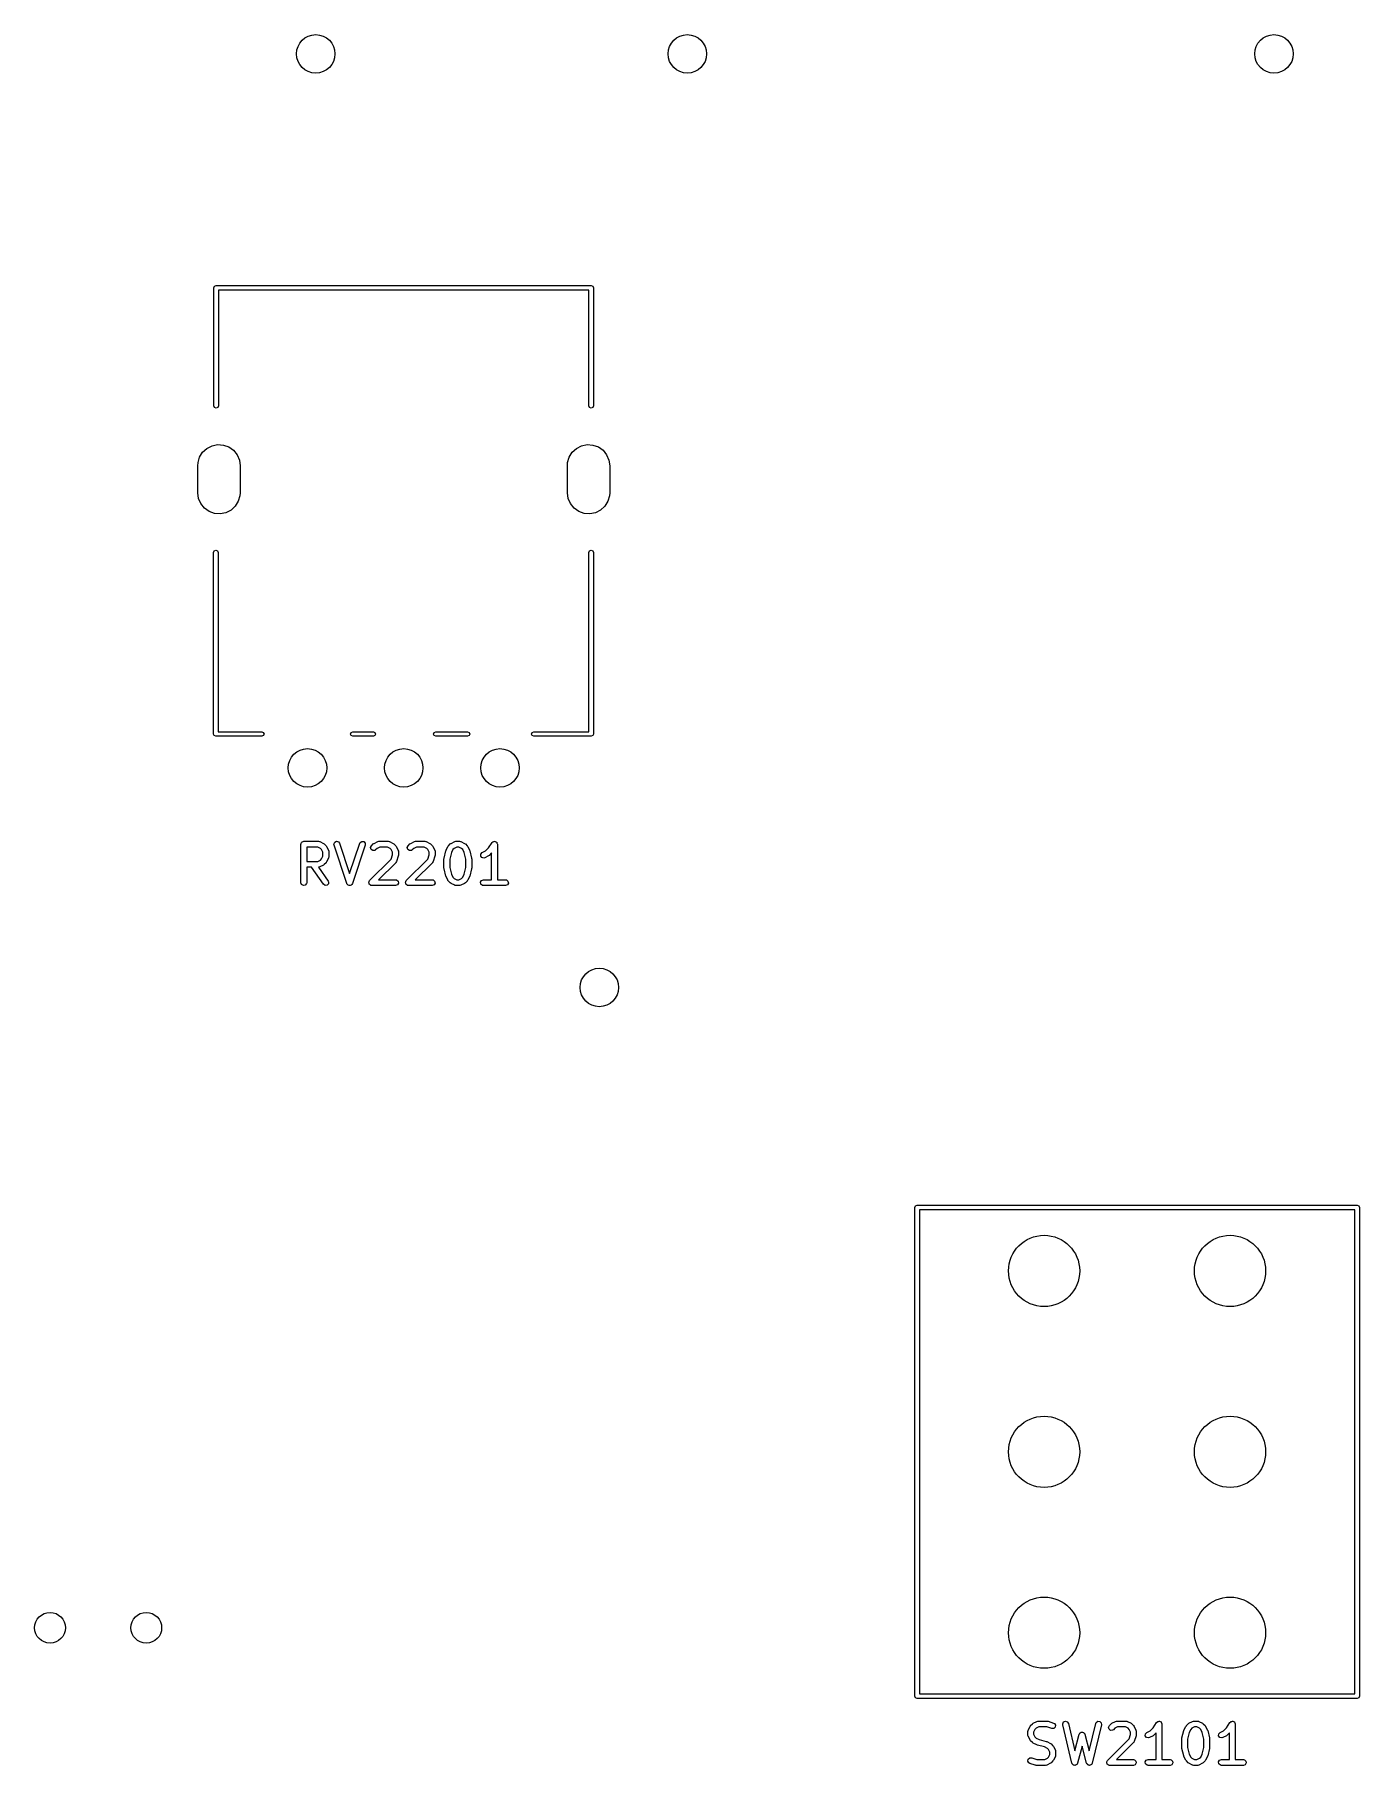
# Model space of a CAD drawing. Extents: x 126 to 289, y -245 to -37.
# Drawn here: x 223.33 to 257.74, y -82.06 to -37.09 of the extents above; entities that cross this region are included whole.
import ezdxf

# ---------------------------------------------------------------- set-up
doc = ezdxf.new("R2010")
doc.units = 0
doc.layers.add('BLACK', color=7, linetype='CONTINUOUS')

msp = doc.modelspace()

# ---------------------------------------------------------------- linework, layer by layer
at = {"layer": 'BLACK', "linetype": 'CONTINUOUS'}
for p, q in [((228.006, -43.6316), (228.048, -43.614)), ((228.048, -43.614), (237.788, -43.614)), ((237.788, -43.614), (237.83, -43.6316)), ((227.988, -43.674), (228.006, -43.6316)), ((227.988, -46.734), (227.988, -43.674)), ((237.728, -43.734), (228.108, -43.734)), ((228.108, -43.734), (228.108, -46.734)), ((237.728, -46.734), (237.728, -43.734)), ((237.83, -43.6316), (237.848, -43.674)), ((237.848, -43.674), (237.848, -46.734)), ((228.006, -46.7764), (227.988, -46.734)), ((228.108, -46.734), (228.09, -46.7764)), ((237.746, -46.7764), (237.728, -46.734)), ((237.848, -46.734), (237.83, -46.7764)), ((228.048, -46.794), (228.006, -46.7764)), ((228.09, -46.7764), (228.048, -46.794)), ((237.788, -46.794), (237.746, -46.7764)), ((237.83, -46.7764), (237.788, -46.794)), ((227.574, -48.2137), (227.616, -48.0703)), ((227.616, -48.0703), (227.694, -47.9434)), ((227.694, -47.9434), (227.804, -47.8424)), ((227.804, -47.8424), (227.937, -47.7746)), ((227.937, -47.7746), (228.083, -47.7451)), ((228.083, -47.7451), (228.232, -47.756)), ((228.232, -47.756), (228.373, -47.8066)), ((228.373, -47.8066), (228.495, -47.8931)), ((228.495, -47.8931), (228.588, -48.0091)), ((228.588, -48.0091), (228.648, -48.1461)), ((237.174, -48.2137), (237.216, -48.0703)), ((237.216, -48.0703), (237.294, -47.9434)), ((237.294, -47.9434), (237.404, -47.8424)), ((237.404, -47.8424), (237.537, -47.7746)), ((237.537, -47.7746), (237.683, -47.7451)), ((237.683, -47.7451), (237.832, -47.756)), ((237.832, -47.756), (237.973, -47.8066)), ((237.973, -47.8066), (238.095, -47.8931)), ((238.095, -47.8931), (238.188, -48.0091)), ((238.188, -48.0091), (238.248, -48.1461)), ((227.568, -48.294), (227.574, -48.2137)), ((227.568, -48.994), (227.568, -48.294)), ((228.648, -48.1461), (228.668, -48.294)), ((228.668, -48.294), (228.668, -48.994)), ((237.168, -48.294), (237.174, -48.2137)), ((237.168, -48.994), (237.168, -48.294)), ((238.248, -48.1461), (238.268, -48.294)), ((238.268, -48.294), (238.268, -48.994)), ((227.588, -49.1419), (227.568, -48.994)), ((228.668, -48.994), (228.662, -49.0743)), ((237.188, -49.1419), (237.168, -48.994)), ((238.268, -48.994), (238.262, -49.0743)), ((227.648, -49.2789), (227.588, -49.1419)), ((227.741, -49.3949), (227.648, -49.2789)), ((227.863, -49.4814), (227.741, -49.3949)), ((228.432, -49.4456), (228.299, -49.5134)), ((228.542, -49.3446), (228.432, -49.4456)), ((228.62, -49.2177), (228.542, -49.3446)), ((228.662, -49.0743), (228.62, -49.2177)), ((237.248, -49.2789), (237.188, -49.1419)), ((237.341, -49.3949), (237.248, -49.2789)), ((237.463, -49.4814), (237.341, -49.3949)), ((238.032, -49.4456), (237.899, -49.5134)), ((238.142, -49.3446), (238.032, -49.4456)), ((238.22, -49.2177), (238.142, -49.3446)), ((238.262, -49.0743), (238.22, -49.2177)), ((228.004, -49.532), (227.863, -49.4814)), ((228.153, -49.5429), (228.004, -49.532)), ((228.299, -49.5134), (228.153, -49.5429)), ((237.604, -49.532), (237.463, -49.4814)), ((237.753, -49.5429), (237.604, -49.532)), ((237.899, -49.5134), (237.753, -49.5429)), ((227.978, -50.544), (227.996, -50.5016)), ((227.978, -55.264), (227.978, -50.544)), ((227.996, -50.5016), (228.038, -50.484)), ((228.038, -50.484), (228.08, -50.5016)), ((228.08, -50.5016), (228.098, -50.544)), ((228.098, -50.544), (228.098, -55.204)), ((237.728, -50.544), (237.746, -50.5016)), ((237.728, -55.204), (237.728, -50.544)), ((237.746, -50.5016), (237.788, -50.484)), ((237.788, -50.484), (237.83, -50.5016)), ((237.83, -50.5016), (237.848, -50.544)), ((237.848, -50.544), (237.848, -55.264)), ((227.996, -55.3064), (227.978, -55.264)), ((228.038, -55.324), (227.996, -55.3064)), ((228.098, -55.204), (229.228, -55.204)), ((229.228, -55.204), (229.27, -55.2216)), ((229.27, -55.3064), (229.228, -55.324)), ((229.27, -55.2216), (229.288, -55.264)), ((229.288, -55.264), (229.27, -55.3064)), ((231.538, -55.264), (231.556, -55.2216)), ((231.556, -55.3064), (231.538, -55.264)), ((231.556, -55.2216), (231.598, -55.204)), ((231.598, -55.324), (231.556, -55.3064)), ((231.598, -55.204), (232.128, -55.204)), ((232.128, -55.204), (232.17, -55.2216)), ((232.17, -55.3064), (232.128, -55.324)), ((232.17, -55.2216), (232.188, -55.264)), ((232.188, -55.264), (232.17, -55.3064)), ((233.688, -55.264), (233.706, -55.2216)), ((233.706, -55.3064), (233.688, -55.264)), ((233.706, -55.2216), (233.748, -55.204)), ((233.748, -55.324), (233.706, -55.3064)), ((233.748, -55.204), (234.578, -55.204)), ((234.578, -55.204), (234.62, -55.2216)), ((234.62, -55.3064), (234.578, -55.324)), ((234.62, -55.2216), (234.638, -55.264)), ((234.638, -55.264), (234.62, -55.3064)), ((236.238, -55.264), (236.256, -55.2216)), ((236.256, -55.3064), (236.238, -55.264)), ((236.256, -55.2216), (236.298, -55.204)), ((236.298, -55.324), (236.256, -55.3064)), ((236.298, -55.204), (237.728, -55.204)), ((237.83, -55.3064), (237.788, -55.324)), ((237.848, -55.264), (237.83, -55.3064)), ((228.043, -55.3219), (228.038, -55.324)), ((228.048, -55.324), (228.043, -55.3219)), ((229.228, -55.324), (228.048, -55.324)), ((232.128, -55.324), (231.598, -55.324)), ((234.578, -55.324), (233.748, -55.324)), ((237.788, -55.324), (236.298, -55.324)), ((230.248, -58.1264), (230.249, -58.1166)), ((230.248, -59.1264), (230.248, -58.1264)), ((230.249, -58.1134), (230.251, -58.1105)), ((230.249, -58.1166), (230.249, -58.1134)), ((230.251, -58.1105), (230.252, -58.1007)), ((230.252, -58.1007), (230.265, -58.0858)), ((230.265, -58.0858), (230.275, -58.0689)), ((230.275, -58.0689), (230.281, -58.0666)), ((230.281, -58.0666), (230.285, -58.0614)), ((230.285, -58.0614), (230.304, -58.058)), ((230.304, -58.058), (230.323, -58.0514)), ((230.323, -58.0514), (230.704, -58.0514)), ((230.398, -58.2014), (230.398, -58.5752)), ((230.686, -58.2014), (230.398, -58.2014)), ((230.755, -58.2356), (230.686, -58.2014)), ((230.704, -58.0514), (230.729, -58.0559)), ((230.729, -58.0559), (230.733, -58.0588)), ((230.733, -58.0588), (230.737, -58.0593)), ((230.737, -58.0593), (230.832, -58.1069)), ((230.785, -58.266), (230.755, -58.2356)), ((230.819, -58.3346), (230.785, -58.266)), ((230.785, -58.5105), (230.819, -58.442)), ((230.819, -58.442), (230.819, -58.3346)), ((230.832, -58.1069), (230.851, -58.1203)), ((230.851, -58.1203), (230.852, -58.121)), ((230.852, -58.121), (230.9, -58.1686)), ((230.9, -58.1686), (230.912, -58.187)), ((230.912, -58.187), (230.914, -58.1881)), ((230.914, -58.1881), (230.961, -58.2833)), ((230.961, -58.2833), (230.969, -58.3083)), ((230.969, -58.4597), (230.965, -58.4854)), ((230.969, -58.3083), (230.968, -58.3126)), ((230.968, -58.3126), (230.969, -58.3169)), ((230.969, -58.3169), (230.969, -58.4597)), ((231.105, -58.1243), (231.124, -58.0766)), ((231.109, -58.1501), (231.105, -58.1243)), ((231.442, -59.1501), (231.109, -58.1501)), ((231.124, -58.0766), (231.169, -58.0522)), ((231.169, -58.0522), (231.219, -58.0625)), ((231.219, -58.0625), (231.251, -58.1027)), ((231.251, -58.1027), (231.513, -58.8892)), ((231.513, -58.8892), (231.775, -58.1027)), ((231.918, -58.1501), (231.584, -59.1501)), ((231.775, -58.1027), (231.788, -58.0798)), ((231.788, -58.0798), (231.832, -58.0529)), ((231.832, -58.0529), (231.882, -58.0604)), ((231.882, -58.0604), (231.916, -58.0988)), ((231.916, -58.0988), (231.918, -58.1501)), ((232.058, -58.2151), (232.079, -58.1686)), ((232.071, -58.2646), (232.058, -58.2151)), ((232.113, -58.2941), (232.071, -58.2646)), ((232.079, -58.1686), (232.127, -58.121)), ((232.164, -58.2896), (232.113, -58.2941)), ((232.127, -58.121), (232.145, -58.1081)), ((232.145, -58.1081), (232.146, -58.1069)), ((232.146, -58.1069), (232.242, -58.0593)), ((232.185, -58.2747), (232.164, -58.2896)), ((232.224, -58.2356), (232.185, -58.2747)), ((232.293, -58.2014), (232.224, -58.2356)), ((232.242, -58.0593), (232.267, -58.0519)), ((232.267, -58.0519), (232.271, -58.0529)), ((232.271, -58.0529), (232.275, -58.0514)), ((232.275, -58.0514), (232.513, -58.0514)), ((232.496, -58.2014), (232.293, -58.2014)), ((232.564, -58.2356), (232.496, -58.2014)), ((232.513, -58.0514), (232.539, -58.0559)), ((232.539, -58.0559), (232.542, -58.0588)), ((232.542, -58.0588), (232.547, -58.0593)), ((232.547, -58.0593), (232.642, -58.1069)), ((232.594, -58.266), (232.564, -58.2356)), ((232.591, -58.5144), (232.629, -58.3999)), ((232.629, -58.3346), (232.594, -58.266)), ((232.629, -58.3999), (232.629, -58.3346)), ((232.642, -58.1069), (232.66, -58.1203)), ((232.66, -58.1203), (232.662, -58.121)), ((232.662, -58.121), (232.709, -58.1686)), ((232.709, -58.1686), (232.722, -58.187)), ((232.722, -58.187), (232.723, -58.1881)), ((232.723, -58.1881), (232.771, -58.2833)), ((232.775, -58.4358), (232.727, -58.5787)), ((232.771, -58.2833), (232.778, -58.3083)), ((232.779, -58.4121), (232.775, -58.4342)), ((232.775, -58.4342), (232.775, -58.4358)), ((232.778, -58.3083), (232.777, -58.3126)), ((232.777, -58.3126), (232.779, -58.3169)), ((232.779, -58.3169), (232.779, -58.4121)), ((233.01, -58.2151), (233.032, -58.1686)), ((233.023, -58.2646), (233.01, -58.2151)), ((233.065, -58.2941), (233.023, -58.2646)), ((233.032, -58.1686), (233.079, -58.121)), ((233.116, -58.2896), (233.065, -58.2941)), ((233.079, -58.121), (233.098, -58.1081)), ((233.098, -58.1081), (233.099, -58.1069)), ((233.099, -58.1069), (233.194, -58.0593)), ((233.138, -58.2747), (233.116, -58.2896)), ((233.177, -58.2356), (233.138, -58.2747)), ((233.245, -58.2014), (233.177, -58.2356)), ((233.194, -58.0593), (233.219, -58.0519)), ((233.219, -58.0519), (233.223, -58.0529)), ((233.223, -58.0529), (233.228, -58.0514)), ((233.228, -58.0514), (233.466, -58.0514)), ((233.448, -58.2014), (233.245, -58.2014)), ((233.516, -58.2356), (233.448, -58.2014)), ((233.466, -58.0514), (233.491, -58.0559)), ((233.491, -58.0559), (233.495, -58.0588)), ((233.495, -58.0588), (233.499, -58.0593)), ((233.499, -58.0593), (233.594, -58.1069)), ((233.547, -58.266), (233.516, -58.2356)), ((233.543, -58.5144), (233.581, -58.3999)), ((233.581, -58.3346), (233.547, -58.266)), ((233.581, -58.3999), (233.581, -58.3346)), ((233.594, -58.1069), (233.612, -58.1203)), ((233.612, -58.1203), (233.614, -58.121)), ((233.614, -58.121), (233.662, -58.1686)), ((233.662, -58.1686), (233.674, -58.187)), ((233.674, -58.187), (233.676, -58.1881)), ((233.676, -58.1881), (233.723, -58.2833)), ((233.727, -58.4358), (233.68, -58.5787)), ((233.723, -58.2833), (233.731, -58.3083)), ((233.731, -58.4121), (233.727, -58.4342)), ((233.727, -58.4342), (233.727, -58.4358)), ((233.731, -58.3083), (233.73, -58.3126)), ((233.73, -58.3126), (233.731, -58.3169)), ((233.731, -58.3169), (233.731, -58.4121)), ((233.964, -58.4891), (234.012, -58.2987)), ((234.012, -58.2987), (234.017, -58.2868)), ((234.017, -58.2868), (234.018, -58.2833)), ((234.018, -58.2833), (234.065, -58.1881)), ((234.065, -58.1881), (234.079, -58.1701)), ((234.079, -58.1686), (234.127, -58.121)), ((234.079, -58.1701), (234.079, -58.1686)), ((234.155, -58.343), (234.112, -58.5166)), ((234.127, -58.121), (234.145, -58.1081)), ((234.145, -58.1081), (234.146, -58.1069)), ((234.146, -58.1069), (234.242, -58.0593)), ((234.194, -58.266), (234.155, -58.343)), ((234.224, -58.2356), (234.194, -58.266)), ((234.293, -58.2014), (234.224, -58.2356)), ((234.242, -58.0593), (234.267, -58.0519)), ((234.267, -58.0519), (234.271, -58.0529)), ((234.271, -58.0529), (234.275, -58.0514)), ((234.275, -58.0514), (234.37, -58.0514)), ((234.353, -58.2014), (234.293, -58.2014)), ((234.421, -58.2356), (234.353, -58.2014)), ((234.37, -58.0514), (234.396, -58.0559)), ((234.396, -58.0559), (234.399, -58.0588)), ((234.399, -58.0588), (234.404, -58.0593)), ((234.404, -58.0593), (234.499, -58.1069)), ((234.452, -58.266), (234.421, -58.2356)), ((234.49, -58.343), (234.452, -58.266)), ((234.533, -58.5166), (234.49, -58.343)), ((234.499, -58.1069), (234.517, -58.1203)), ((234.517, -58.1203), (234.519, -58.121)), ((234.519, -58.121), (234.566, -58.1686)), ((234.566, -58.1686), (234.579, -58.187)), ((234.579, -58.187), (234.58, -58.1881)), ((234.58, -58.1881), (234.628, -58.2833)), ((234.628, -58.2833), (234.632, -58.2957)), ((234.632, -58.2957), (234.634, -58.2987)), ((234.634, -58.2987), (234.681, -58.4891)), ((234.918, -58.4335), (234.921, -58.3823)), ((234.948, -58.4747), (234.918, -58.4335)), ((234.921, -58.3823), (234.956, -58.345)), ((234.956, -58.345), (235.04, -58.3028)), ((235.118, -58.4316), (235.023, -58.4792)), ((235.04, -58.3028), (235.122, -58.2215)), ((235.119, -58.4304), (235.118, -58.4316)), ((235.138, -58.4175), (235.119, -58.4304)), ((235.122, -58.2215), (235.213, -58.0848)), ((235.2, -58.3551), (235.138, -58.4175)), ((235.2, -59.0514), (235.2, -58.3551)), ((235.213, -58.0848), (235.231, -58.0659)), ((235.231, -58.0659), (235.235, -58.0647)), ((235.235, -58.0647), (235.238, -58.0614)), ((235.238, -58.0614), (235.259, -58.0576)), ((235.259, -58.0576), (235.28, -58.0515)), ((235.28, -58.0515), (235.284, -58.0533)), ((235.284, -58.0533), (235.288, -58.0525)), ((235.288, -58.0525), (235.307, -58.0634)), ((235.307, -58.0634), (235.327, -58.0721)), ((235.327, -58.0721), (235.329, -58.076)), ((235.329, -58.076), (235.333, -58.0782)), ((235.333, -58.0782), (235.34, -58.0986)), ((235.34, -58.0986), (235.35, -58.1181)), ((235.35, -58.1181), (235.349, -58.1223)), ((235.349, -58.1223), (235.35, -58.1264)), ((235.35, -58.1264), (235.35, -59.0514)), ((230.398, -58.5752), (230.686, -58.5752)), ((230.522, -58.7252), (230.398, -58.7252)), ((230.398, -58.7252), (230.398, -59.1264)), ((230.833, -59.1694), (230.522, -58.7252)), ((230.686, -58.5752), (230.755, -58.5409)), ((230.708, -58.7237), (230.705, -58.7248)), ((230.705, -58.7248), (230.956, -59.0834)), ((230.712, -58.7247), (230.708, -58.7237)), ((230.737, -58.7173), (230.712, -58.7247)), ((230.832, -58.6697), (230.737, -58.7173)), ((230.755, -58.5409), (230.785, -58.5105)), ((230.834, -58.6685), (230.832, -58.6697)), ((230.852, -58.6556), (230.834, -58.6685)), ((230.9, -58.608), (230.852, -58.6556)), ((230.914, -58.5885), (230.9, -58.6065)), ((230.9, -58.6065), (230.9, -58.608)), ((230.961, -58.4933), (230.914, -58.5885)), ((230.962, -58.4888), (230.961, -58.4933)), ((230.965, -58.4854), (230.962, -58.4888)), ((232.032, -59.0733), (232.591, -58.5144)), ((232.709, -58.608), (232.266, -59.0514)), ((232.711, -58.6039), (232.709, -58.608)), ((232.715, -58.6016), (232.711, -58.6039)), ((232.727, -58.5787), (232.715, -58.6016)), ((232.984, -59.0733), (233.543, -58.5144)), ((233.662, -58.608), (233.218, -59.0514)), ((233.663, -58.6039), (233.662, -58.608)), ((233.667, -58.6016), (233.663, -58.6039)), ((233.68, -58.5787), (233.667, -58.6016)), ((233.962, -58.5073), (233.965, -58.4926)), ((233.962, -58.7454), (233.962, -58.5073)), ((233.963, -58.7487), (233.962, -58.7454)), ((233.964, -58.7636), (233.963, -58.7487)), ((233.965, -58.4926), (233.964, -58.4891)), ((234.012, -58.9541), (233.964, -58.7636)), ((234.112, -58.5166), (234.112, -58.7362)), ((234.112, -58.7362), (234.155, -58.9097)), ((234.155, -58.9097), (234.194, -58.9867)), ((234.452, -58.9867), (234.49, -58.9097)), ((234.49, -58.9097), (234.533, -58.7362)), ((234.533, -58.7362), (234.533, -58.5166)), ((234.681, -58.7636), (234.634, -58.9541)), ((234.681, -58.4891), (234.682, -58.5041)), ((234.683, -58.7454), (234.681, -58.7602)), ((234.681, -58.7602), (234.681, -58.7636)), ((234.682, -58.5041), (234.683, -58.5073)), ((234.683, -58.5073), (234.683, -58.7454)), ((234.998, -58.4866), (234.948, -58.4747)), ((235.023, -58.4792), (234.998, -58.4866)), ((230.265, -59.1746), (230.248, -59.1264)), ((230.31, -59.2002), (230.265, -59.1746)), ((230.36, -59.1913), (230.31, -59.2002)), ((230.393, -59.152), (230.36, -59.1913)), ((230.398, -59.1264), (230.393, -59.152)), ((230.875, -59.1988), (230.833, -59.1694)), ((230.926, -59.1944), (230.875, -59.1988)), ((230.962, -59.1581), (230.926, -59.1944)), ((230.956, -59.0834), (230.967, -59.107)), ((230.967, -59.107), (230.962, -59.1581)), ((231.443, -59.1518), (231.442, -59.1501)), ((231.443, -59.1539), (231.443, -59.1518)), ((231.459, -59.1717), (231.443, -59.1539)), ((231.474, -59.1903), (231.459, -59.1717)), ((231.476, -59.1907), (231.474, -59.1903)), ((231.478, -59.1923), (231.476, -59.1907)), ((231.501, -59.1958), (231.478, -59.1923)), ((231.524, -59.2006), (231.501, -59.1958)), ((231.526, -59.1995), (231.524, -59.2006)), ((231.528, -59.1999), (231.526, -59.1995)), ((231.548, -59.1874), (231.528, -59.1999)), ((231.569, -59.1761), (231.548, -59.1874)), ((231.57, -59.1741), (231.569, -59.1761)), ((231.572, -59.173), (231.57, -59.1741)), ((231.584, -59.1501), (231.572, -59.173)), ((232.01, -59.1198), (232.011, -59.1167)), ((232.016, -59.1416), (232.01, -59.1198)), ((232.011, -59.1134), (232.022, -59.0938)), ((232.011, -59.1167), (232.011, -59.1134)), ((232.02, -59.1639), (232.016, -59.1416)), ((232.022, -59.1661), (232.02, -59.1639)), ((232.022, -59.0938), (232.032, -59.0733)), ((232.023, -59.1694), (232.022, -59.1661)), ((232.042, -59.1823), (232.023, -59.1694)), ((232.059, -59.1969), (232.042, -59.1823)), ((232.064, -59.1977), (232.059, -59.1969)), ((232.065, -59.1988), (232.064, -59.1977)), ((232.069, -59.1985), (232.065, -59.1988)), ((232.085, -59.2014), (232.069, -59.1985)), ((232.704, -59.2014), (232.085, -59.2014)), ((232.266, -59.0514), (232.704, -59.0514)), ((232.704, -59.0514), (232.729, -59.0559)), ((232.752, -59.1838), (232.704, -59.2014)), ((232.729, -59.0559), (232.769, -59.0889)), ((232.778, -59.1394), (232.752, -59.1838)), ((232.769, -59.0889), (232.778, -59.1394)), ((232.962, -59.1198), (232.964, -59.1167)), ((232.968, -59.1416), (232.962, -59.1198)), ((232.963, -59.1134), (232.974, -59.0938)), ((232.964, -59.1167), (232.963, -59.1134)), ((232.972, -59.1639), (232.968, -59.1416)), ((232.975, -59.1661), (232.972, -59.1639)), ((232.974, -59.0938), (232.984, -59.0733)), ((232.976, -59.1694), (232.975, -59.1661)), ((232.994, -59.1823), (232.976, -59.1694)), ((233.011, -59.1969), (232.994, -59.1823)), ((233.016, -59.1977), (233.011, -59.1969)), ((233.018, -59.1988), (233.016, -59.1977)), ((233.021, -59.1985), (233.018, -59.1988)), ((233.037, -59.2014), (233.021, -59.1985)), ((233.656, -59.2014), (233.037, -59.2014)), ((233.218, -59.0514), (233.656, -59.0514)), ((233.656, -59.0514), (233.682, -59.0559)), ((233.704, -59.1838), (233.656, -59.2014)), ((233.682, -59.0559), (233.721, -59.0889)), ((233.73, -59.1394), (233.704, -59.1838)), ((233.721, -59.0889), (233.73, -59.1394)), ((234.014, -58.957), (234.012, -58.9541)), ((234.018, -58.9694), (234.014, -58.957)), ((234.065, -59.0647), (234.018, -58.9694)), ((234.066, -59.0658), (234.065, -59.0647)), ((234.079, -59.0842), (234.066, -59.0658)), ((234.127, -59.1318), (234.079, -59.0842)), ((234.128, -59.1325), (234.127, -59.1318)), ((234.146, -59.1458), (234.128, -59.1325)), ((234.242, -59.1935), (234.146, -59.1458)), ((234.194, -58.9867), (234.224, -59.0171)), ((234.224, -59.0171), (234.293, -59.0514)), ((234.246, -59.194), (234.242, -59.1935)), ((234.249, -59.1969), (234.246, -59.194)), ((234.275, -59.2014), (234.249, -59.1969)), ((234.37, -59.2014), (234.275, -59.2014)), ((234.293, -59.0514), (234.353, -59.0514)), ((234.353, -59.0514), (234.421, -59.0171)), ((234.375, -59.1998), (234.37, -59.2014)), ((234.379, -59.2009), (234.375, -59.1998)), ((234.404, -59.1935), (234.379, -59.2009)), ((234.499, -59.1458), (234.404, -59.1935)), ((234.421, -59.0171), (234.452, -58.9867)), ((234.5, -59.1447), (234.499, -59.1458)), ((234.519, -59.1318), (234.5, -59.1447)), ((234.566, -59.0842), (234.519, -59.1318)), ((234.567, -59.0827), (234.566, -59.0842)), ((234.58, -59.0647), (234.567, -59.0827)), ((234.628, -58.9694), (234.58, -59.0647)), ((234.634, -58.9541), (234.628, -58.9659)), ((234.628, -58.9659), (234.628, -58.9694)), ((234.916, -59.1134), (234.941, -59.0689)), ((234.924, -59.1639), (234.916, -59.1134)), ((234.964, -59.1969), (234.924, -59.1639)), ((234.941, -59.0689), (234.989, -59.0514)), ((234.989, -59.2014), (234.964, -59.1969)), ((234.989, -59.0514), (235.2, -59.0514)), ((235.561, -59.2014), (234.989, -59.2014)), ((235.35, -59.0514), (235.561, -59.0514)), ((235.561, -59.0514), (235.587, -59.0559)), ((235.609, -59.1838), (235.561, -59.2014)), ((235.587, -59.0559), (235.626, -59.0889)), ((235.635, -59.1394), (235.609, -59.1838)), ((235.626, -59.0889), (235.635, -59.1394)), ((246.193, -67.564), (246.211, -67.5216)), ((246.193, -80.264), (246.193, -67.564)), ((246.211, -67.5216), (246.253, -67.504)), ((246.253, -67.504), (257.683, -67.504)), ((246.313, -67.624), (246.313, -80.204)), ((257.623, -67.624), (246.313, -67.624)), ((257.623, -80.204), (257.623, -67.624)), ((257.683, -67.504), (257.725, -67.5216)), ((257.725, -67.5216), (257.743, -67.564)), ((257.743, -67.564), (257.743, -80.264)), ((246.211, -80.3064), (246.193, -80.264)), ((246.253, -80.324), (246.211, -80.3064)), ((257.683, -80.324), (246.253, -80.324)), ((246.313, -80.204), (257.623, -80.204)), ((257.725, -80.3064), (257.683, -80.324)), ((257.743, -80.264), (257.725, -80.3064)), ((249.268, -80.9669), (249.363, -80.9193)), ((249.363, -80.9193), (249.388, -80.9119)), ((249.388, -80.9119), (249.392, -80.9129)), ((249.392, -80.9129), (249.397, -80.9114)), ((249.397, -80.9114), (249.635, -80.9114)), ((249.635, -80.9114), (249.657, -80.9153)), ((249.657, -80.9153), (249.658, -80.9152)), ((249.658, -80.9152), (249.801, -80.9628)), ((250.036, -80.9777), (250.059, -80.9319)), ((250.059, -80.9319), (250.106, -80.9115)), ((250.106, -80.9115), (250.156, -80.9262)), ((250.156, -80.9262), (250.184, -80.969)), ((250.905, -80.9451), (250.947, -80.9145)), ((250.947, -80.9145), (250.998, -80.9175)), ((250.998, -80.9175), (251.035, -80.9528)), ((251.315, -80.9669), (251.411, -80.9193)), ((251.411, -80.9193), (251.436, -80.9119)), ((251.436, -80.9119), (251.44, -80.9129)), ((251.44, -80.9129), (251.444, -80.9114)), ((251.444, -80.9114), (251.682, -80.9114)), ((251.682, -80.9114), (251.708, -80.9159)), ((251.708, -80.9159), (251.711, -80.9188)), ((251.711, -80.9188), (251.716, -80.9193)), ((251.716, -80.9193), (251.811, -80.9669)), ((252.386, -81.0815), (252.477, -80.9448)), ((252.477, -80.9448), (252.495, -80.9259)), ((252.495, -80.9259), (252.499, -80.9247)), ((252.499, -80.9247), (252.502, -80.9214)), ((252.502, -80.9214), (252.523, -80.9176)), ((252.523, -80.9176), (252.544, -80.9115)), ((252.544, -80.9115), (252.548, -80.9133)), ((252.548, -80.9133), (252.552, -80.9125)), ((252.552, -80.9125), (252.571, -80.9234)), ((252.571, -80.9234), (252.591, -80.9321)), ((252.591, -80.9321), (252.593, -80.936)), ((252.593, -80.936), (252.597, -80.9382)), ((252.597, -80.9382), (252.604, -80.9586)), ((253.315, -80.9669), (253.411, -80.9193)), ((253.411, -80.9193), (253.436, -80.9119)), ((253.436, -80.9119), (253.44, -80.9129)), ((253.44, -80.9129), (253.444, -80.9114)), ((253.444, -80.9114), (253.539, -80.9114)), ((253.539, -80.9114), (253.565, -80.9159)), ((253.565, -80.9159), (253.569, -80.9188)), ((253.569, -80.9188), (253.573, -80.9193)), ((253.573, -80.9193), (253.668, -80.9669)), ((254.291, -81.0815), (254.382, -80.9448)), ((254.382, -80.9448), (254.4, -80.9259)), ((254.4, -80.9259), (254.404, -80.9247)), ((254.404, -80.9247), (254.407, -80.9214)), ((254.407, -80.9214), (254.428, -80.9176)), ((254.428, -80.9176), (254.449, -80.9115)), ((254.449, -80.9115), (254.453, -80.9133)), ((254.453, -80.9133), (254.457, -80.9125)), ((254.457, -80.9125), (254.476, -80.9234)), ((254.476, -80.9234), (254.496, -80.9321)), ((254.496, -80.9321), (254.498, -80.936)), ((254.498, -80.936), (254.502, -80.9382)), ((254.502, -80.9382), (254.509, -80.9586)), ((249.131, -81.1769), (249.136, -81.1512)), ((249.131, -81.2721), (249.131, -81.1769)), ((249.133, -81.2763), (249.131, -81.2721)), ((249.132, -81.2807), (249.133, -81.2763)), ((249.139, -81.3056), (249.132, -81.2807)), ((249.136, -81.1512), (249.138, -81.1478)), ((249.138, -81.1478), (249.139, -81.1433)), ((249.139, -81.1433), (249.187, -81.0481)), ((249.187, -81.4009), (249.139, -81.3056)), ((249.187, -81.0481), (249.2, -81.0301)), ((249.2, -81.0301), (249.201, -81.0286)), ((249.201, -81.0286), (249.248, -80.981)), ((249.248, -80.981), (249.267, -80.9681)), ((249.267, -80.9681), (249.268, -80.9669)), ((249.315, -81.126), (249.281, -81.1946)), ((249.281, -81.1946), (249.281, -81.2544)), ((249.281, -81.2544), (249.315, -81.3229)), ((249.346, -81.0956), (249.315, -81.126)), ((249.315, -81.3229), (249.346, -81.3533)), ((249.414, -81.0614), (249.346, -81.0956)), ((249.346, -81.3533), (249.423, -81.3918)), ((249.622, -81.0614), (249.414, -81.0614)), ((249.423, -81.3918), (249.605, -81.4374)), ((249.754, -81.1052), (249.622, -81.0614)), ((249.805, -81.1037), (249.754, -81.1052)), ((249.801, -80.9628), (249.824, -80.9753)), ((249.843, -81.0697), (249.805, -81.1037)), ((249.824, -80.9753), (249.851, -81.019)), ((249.851, -81.019), (249.843, -81.0697)), ((250.038, -81.0038), (250.036, -80.9777)), ((250.276, -82.0038), (250.038, -81.0038)), ((250.184, -80.969), (250.353, -81.6799)), ((250.353, -81.6799), (250.467, -81.2528)), ((250.467, -81.2528), (250.478, -81.2291)), ((250.478, -81.2291), (250.484, -81.2252)), ((250.484, -81.2252), (250.486, -81.219)), ((250.486, -81.219), (250.504, -81.2108)), ((250.504, -81.2108), (250.52, -81.1997)), ((250.52, -81.1997), (250.527, -81.2003)), ((250.527, -81.2003), (250.533, -81.1974)), ((250.533, -81.1974), (250.552, -81.2024)), ((250.552, -81.2024), (250.571, -81.2041)), ((250.571, -81.2041), (250.576, -81.2089)), ((250.576, -81.2089), (250.583, -81.2107)), ((250.583, -81.2107), (250.594, -81.2266)), ((250.594, -81.2266), (250.607, -81.2403)), ((250.607, -81.2403), (250.608, -81.2471)), ((250.608, -81.2471), (250.612, -81.2528)), ((250.612, -81.2528), (250.726, -81.6799)), ((250.726, -81.6799), (250.895, -80.969)), ((251.041, -81.0038), (250.803, -82.0038)), ((250.895, -80.969), (250.905, -80.9451)), ((251.035, -80.9528), (251.041, -81.0038)), ((251.201, -81.9333), (251.76, -81.3744)), ((251.227, -81.0751), (251.248, -81.0286)), ((251.24, -81.1246), (251.227, -81.0751)), ((251.282, -81.1541), (251.24, -81.1246)), ((251.248, -81.0286), (251.296, -80.981)), ((251.333, -81.1496), (251.282, -81.1541)), ((251.296, -80.981), (251.314, -80.9681)), ((251.314, -80.9681), (251.315, -80.9669)), ((251.354, -81.1347), (251.333, -81.1496)), ((251.393, -81.0956), (251.354, -81.1347)), ((251.462, -81.0614), (251.393, -81.0956)), ((251.665, -81.0614), (251.462, -81.0614)), ((251.733, -81.0956), (251.665, -81.0614)), ((251.764, -81.126), (251.733, -81.0956)), ((251.76, -81.3744), (251.798, -81.2599)), ((251.798, -81.1946), (251.764, -81.126)), ((251.798, -81.2599), (251.798, -81.1946)), ((251.811, -80.9669), (251.829, -80.9803)), ((251.829, -80.9803), (251.831, -80.981)), ((251.831, -80.981), (251.878, -81.0286)), ((251.878, -81.0286), (251.891, -81.047)), ((251.891, -81.047), (251.892, -81.0481)), ((251.892, -81.0481), (251.94, -81.1433)), ((251.944, -81.2958), (251.896, -81.4387)), ((251.94, -81.1433), (251.947, -81.1683)), ((251.948, -81.2721), (251.944, -81.2942)), ((251.944, -81.2942), (251.944, -81.2958)), ((251.947, -81.1683), (251.946, -81.1726)), ((251.946, -81.1726), (251.948, -81.1769)), ((251.948, -81.1769), (251.948, -81.2721)), ((252.182, -81.2935), (252.185, -81.2423)), ((252.212, -81.3347), (252.182, -81.2935)), ((252.185, -81.2423), (252.22, -81.205)), ((252.262, -81.3466), (252.212, -81.3347)), ((252.22, -81.205), (252.305, -81.1628)), ((252.287, -81.3392), (252.262, -81.3466)), ((252.382, -81.2916), (252.287, -81.3392)), ((252.305, -81.1628), (252.386, -81.0815)), ((252.384, -81.2904), (252.382, -81.2916)), ((252.402, -81.2775), (252.384, -81.2904)), ((252.464, -81.2151), (252.402, -81.2775)), ((252.464, -81.9114), (252.464, -81.2151)), ((252.604, -80.9586), (252.614, -80.9781)), ((252.614, -80.9781), (252.613, -80.9823)), ((252.613, -80.9823), (252.614, -80.9864)), ((252.614, -80.9864), (252.614, -81.9114)), ((253.131, -81.3673), (253.134, -81.3526)), ((253.131, -81.6054), (253.131, -81.3673)), ((253.133, -81.3491), (253.181, -81.1587)), ((253.134, -81.3526), (253.133, -81.3491)), ((253.181, -81.1587), (253.186, -81.1468)), ((253.186, -81.1468), (253.187, -81.1433)), ((253.187, -81.1433), (253.234, -81.0481)), ((253.234, -81.0481), (253.248, -81.0301)), ((253.248, -81.0286), (253.296, -80.981)), ((253.248, -81.0301), (253.248, -81.0286)), ((253.324, -81.203), (253.281, -81.3766)), ((253.281, -81.3766), (253.281, -81.5962)), ((253.296, -80.981), (253.314, -80.9681)), ((253.314, -80.9681), (253.315, -80.9669)), ((253.363, -81.126), (253.324, -81.203)), ((253.393, -81.0956), (253.363, -81.126)), ((253.462, -81.0614), (253.393, -81.0956)), ((253.522, -81.0614), (253.462, -81.0614)), ((253.59, -81.0956), (253.522, -81.0614)), ((253.621, -81.126), (253.59, -81.0956)), ((253.659, -81.203), (253.621, -81.126)), ((253.703, -81.3766), (253.659, -81.203)), ((253.668, -80.9669), (253.686, -80.9803)), ((253.686, -80.9803), (253.688, -80.981)), ((253.688, -80.981), (253.735, -81.0286)), ((253.703, -81.5962), (253.703, -81.3766)), ((253.735, -81.0286), (253.748, -81.047)), ((253.748, -81.047), (253.749, -81.0481)), ((253.749, -81.0481), (253.797, -81.1433)), ((253.797, -81.1433), (253.801, -81.1557)), ((253.801, -81.1557), (253.803, -81.1587)), ((253.803, -81.1587), (253.85, -81.3491)), ((253.85, -81.3491), (253.851, -81.3641)), ((253.851, -81.3641), (253.853, -81.3673)), ((253.853, -81.3673), (253.853, -81.6054)), ((254.087, -81.2935), (254.09, -81.2423)), ((254.117, -81.3347), (254.087, -81.2935)), ((254.09, -81.2423), (254.125, -81.205)), ((254.167, -81.3466), (254.117, -81.3347)), ((254.125, -81.205), (254.209, -81.1628)), ((254.192, -81.3392), (254.167, -81.3466)), ((254.287, -81.2916), (254.192, -81.3392)), ((254.209, -81.1628), (254.291, -81.0815)), ((254.288, -81.2904), (254.287, -81.2916)), ((254.307, -81.2775), (254.288, -81.2904)), ((254.369, -81.2151), (254.307, -81.2775)), ((254.369, -81.9114), (254.369, -81.2151)), ((254.509, -80.9586), (254.519, -80.9781)), ((254.519, -80.9781), (254.518, -80.9823)), ((254.518, -80.9823), (254.519, -80.9864)), ((254.519, -80.9864), (254.519, -81.9114)), ((249.188, -81.402), (249.187, -81.4009)), ((249.201, -81.4204), (249.188, -81.402)), ((249.248, -81.468), (249.201, -81.4204)), ((249.25, -81.4687), (249.248, -81.468)), ((249.268, -81.482), (249.25, -81.4687)), ((249.363, -81.5297), (249.268, -81.482)), ((249.367, -81.5301), (249.363, -81.5297)), ((249.378, -81.5353), (249.367, -81.5301)), ((249.561, -81.581), (249.378, -81.5353)), ((249.638, -81.6194), (249.561, -81.581)), ((249.605, -81.4374), (249.617, -81.4427)), ((249.617, -81.4427), (249.621, -81.4431)), ((249.621, -81.4431), (249.716, -81.4907)), ((249.668, -81.6499), (249.638, -81.6194)), ((249.703, -81.7184), (249.668, -81.6499)), ((249.668, -81.8467), (249.703, -81.7782)), ((249.703, -81.7782), (249.703, -81.7184)), ((249.716, -81.4907), (249.734, -81.5041)), ((249.734, -81.5041), (249.735, -81.5048)), ((249.735, -81.5048), (249.783, -81.5524)), ((249.783, -81.5524), (249.796, -81.5708)), ((249.796, -81.5708), (249.797, -81.5719)), ((249.797, -81.5719), (249.845, -81.6671)), ((249.845, -81.8294), (249.797, -81.9247)), ((249.845, -81.6671), (249.852, -81.6921)), ((249.848, -81.8216), (249.845, -81.825)), ((249.845, -81.825), (249.845, -81.8294)), ((249.853, -81.7959), (249.848, -81.8216)), ((249.852, -81.6921), (249.851, -81.6965)), ((249.851, -81.6965), (249.853, -81.7007)), ((249.853, -81.7007), (249.853, -81.7959)), ((250.539, -81.5632), (250.421, -82.0057)), ((250.657, -82.0057), (250.539, -81.5632)), ((251.878, -81.468), (251.435, -81.9114)), ((251.88, -81.4639), (251.878, -81.468)), ((251.884, -81.4616), (251.88, -81.4639)), ((251.896, -81.4387), (251.884, -81.4616)), ((253.132, -81.6087), (253.131, -81.6054)), ((253.133, -81.6236), (253.132, -81.6087)), ((253.181, -81.8141), (253.133, -81.6236)), ((253.183, -81.817), (253.181, -81.8141)), ((253.187, -81.8294), (253.183, -81.817)), ((253.234, -81.9247), (253.187, -81.8294)), ((253.281, -81.5962), (253.324, -81.7697)), ((253.324, -81.7697), (253.363, -81.8467)), ((253.621, -81.8467), (253.659, -81.7697)), ((253.659, -81.7697), (253.703, -81.5962)), ((253.797, -81.8294), (253.749, -81.9247)), ((253.803, -81.8141), (253.797, -81.8259)), ((253.797, -81.8259), (253.797, -81.8294)), ((253.85, -81.6236), (253.803, -81.8141)), ((253.853, -81.6054), (253.85, -81.6202)), ((253.85, -81.6202), (253.85, -81.6236)), ((249.133, -81.9538), (249.14, -81.903)), ((249.159, -81.9975), (249.133, -81.9538)), ((249.14, -81.903), (249.179, -81.869)), ((249.182, -82.0099), (249.159, -81.9975)), ((249.179, -81.869), (249.23, -81.8676)), ((249.325, -82.0575), (249.182, -82.0099)), ((249.23, -81.8676), (249.361, -81.9114)), ((249.327, -82.0575), (249.325, -82.0575)), ((249.349, -82.0614), (249.327, -82.0575)), ((249.587, -82.0614), (249.349, -82.0614)), ((249.361, -81.9114), (249.569, -81.9114)), ((249.569, -81.9114), (249.638, -81.8771)), ((249.591, -82.0598), (249.587, -82.0614)), ((249.596, -82.0609), (249.591, -82.0598)), ((249.621, -82.0535), (249.596, -82.0609)), ((249.716, -82.0058), (249.621, -82.0535)), ((249.638, -81.8771), (249.668, -81.8467)), ((249.717, -82.0047), (249.716, -82.0058)), ((249.735, -81.9918), (249.717, -82.0047)), ((249.783, -81.9442), (249.735, -81.9918)), ((249.784, -81.9427), (249.783, -81.9442)), ((249.797, -81.9247), (249.784, -81.9427)), ((250.28, -82.0103), (250.276, -82.0038)), ((250.281, -82.0182), (250.28, -82.0103)), ((250.294, -82.0312), (250.281, -82.0182)), ((250.304, -82.0466), (250.294, -82.0312)), ((250.312, -82.0488), (250.304, -82.0466)), ((250.317, -82.0544), (250.312, -82.0488)), ((250.336, -82.056), (250.317, -82.0544)), ((250.353, -82.0612), (250.336, -82.056)), ((250.361, -82.0581), (250.353, -82.0612)), ((250.368, -82.0588), (250.361, -82.0581)), ((250.384, -82.0482), (250.368, -82.0588)), ((250.4, -82.0409), (250.384, -82.0482)), ((250.404, -82.0338), (250.4, -82.0409)), ((250.41, -82.0293), (250.404, -82.0338)), ((250.421, -82.0057), (250.41, -82.0293)), ((250.662, -82.0122), (250.657, -82.0057)), ((250.663, -82.02), (250.662, -82.0122)), ((250.676, -82.0326), (250.663, -82.02)), ((250.687, -82.0478), (250.676, -82.0326)), ((250.694, -82.0498), (250.687, -82.0478)), ((250.7, -82.0552), (250.694, -82.0498)), ((250.719, -82.0563), (250.7, -82.0552)), ((250.736, -82.0611), (250.719, -82.0563)), ((250.743, -82.0578), (250.736, -82.0611)), ((250.751, -82.0583), (250.743, -82.0578)), ((250.766, -82.0473), (250.751, -82.0583)), ((250.783, -82.0395), (250.766, -82.0473)), ((250.786, -82.0323), (250.783, -82.0395)), ((250.793, -82.0277), (250.786, -82.0323)), ((250.803, -82.0038), (250.793, -82.0277)), ((251.179, -81.9798), (251.18, -81.9767)), ((251.185, -82.0016), (251.179, -81.9798)), ((251.18, -81.9734), (251.191, -81.9538)), ((251.18, -81.9767), (251.18, -81.9734)), ((251.189, -82.0239), (251.185, -82.0016)), ((251.191, -82.0261), (251.189, -82.0239)), ((251.191, -81.9538), (251.201, -81.9333)), ((251.192, -82.0294), (251.191, -82.0261)), ((251.211, -82.0423), (251.192, -82.0294)), ((251.228, -82.0569), (251.211, -82.0423)), ((251.233, -82.0577), (251.228, -82.0569)), ((251.234, -82.0588), (251.233, -82.0577)), ((251.238, -82.0585), (251.234, -82.0588)), ((251.254, -82.0614), (251.238, -82.0585)), ((251.873, -82.0614), (251.254, -82.0614)), ((251.435, -81.9114), (251.873, -81.9114)), ((251.873, -81.9114), (251.898, -81.9159)), ((251.921, -82.0438), (251.873, -82.0614)), ((251.898, -81.9159), (251.938, -81.9489)), ((251.947, -81.9994), (251.921, -82.0438)), ((251.938, -81.9489), (251.947, -81.9994)), ((252.18, -81.9734), (252.206, -81.9289)), ((252.189, -82.0239), (252.18, -81.9734)), ((252.228, -82.0569), (252.189, -82.0239)), ((252.206, -81.9289), (252.254, -81.9114)), ((252.254, -82.0614), (252.228, -82.0569)), ((252.254, -81.9114), (252.464, -81.9114)), ((252.825, -82.0614), (252.254, -82.0614)), ((252.614, -81.9114), (252.825, -81.9114)), ((252.825, -81.9114), (252.851, -81.9159)), ((252.873, -82.0438), (252.825, -82.0614)), ((252.851, -81.9159), (252.89, -81.9489)), ((252.899, -81.9994), (252.873, -82.0438)), ((252.89, -81.9489), (252.899, -81.9994)), ((253.235, -81.9258), (253.234, -81.9247)), ((253.248, -81.9442), (253.235, -81.9258)), ((253.296, -81.9918), (253.248, -81.9442)), ((253.297, -81.9925), (253.296, -81.9918)), ((253.315, -82.0058), (253.297, -81.9925)), ((253.411, -82.0535), (253.315, -82.0058)), ((253.363, -81.8467), (253.393, -81.8771)), ((253.393, -81.8771), (253.462, -81.9114)), ((253.415, -82.054), (253.411, -82.0535)), ((253.419, -82.0569), (253.415, -82.054)), ((253.444, -82.0614), (253.419, -82.0569)), ((253.539, -82.0614), (253.444, -82.0614)), ((253.462, -81.9114), (253.522, -81.9114)), ((253.522, -81.9114), (253.59, -81.8771)), ((253.544, -82.0598), (253.539, -82.0614)), ((253.548, -82.0609), (253.544, -82.0598)), ((253.573, -82.0535), (253.548, -82.0609)), ((253.668, -82.0058), (253.573, -82.0535)), ((253.59, -81.8771), (253.621, -81.8467)), ((253.669, -82.0047), (253.668, -82.0058)), ((253.688, -81.9918), (253.669, -82.0047)), ((253.735, -81.9442), (253.688, -81.9918)), ((253.736, -81.9427), (253.735, -81.9442)), ((253.749, -81.9247), (253.736, -81.9427)), ((254.085, -81.9734), (254.11, -81.9289)), ((254.094, -82.0239), (254.085, -81.9734)), ((254.133, -82.0569), (254.094, -82.0239)), ((254.11, -81.9289), (254.158, -81.9114)), ((254.158, -82.0614), (254.133, -82.0569)), ((254.158, -81.9114), (254.369, -81.9114)), ((254.73, -82.0614), (254.158, -82.0614)), ((254.519, -81.9114), (254.73, -81.9114)), ((254.73, -81.9114), (254.756, -81.9159)), ((254.778, -82.0438), (254.73, -82.0614)), ((254.756, -81.9159), (254.795, -81.9489)), ((254.804, -81.9994), (254.778, -82.0438)), ((254.795, -81.9489), (254.804, -81.9994))]:
    msp.add_line(p, q, dxfattribs=at)
at = {"layer": 'BLACK'}
for centre, radius in [((230.632, -37.592), 0.5), ((240.284, -37.592), 0.5), ((255.524, -37.592), 0.5), ((230.418, -56.144), 0.5), ((232.918, -56.144), 0.5), ((235.418, -56.144), 0.5), ((237.998, -61.849), 0.5), ((249.553, -69.214), 0.925), ((254.383, -69.214), 0.925), ((249.553, -73.914), 0.925), ((254.383, -73.914), 0.925), ((249.553, -78.614), 0.925), ((254.383, -78.614), 0.925), ((223.729, -78.486), 0.4), ((226.229, -78.486), 0.4)]:
    msp.add_circle(centre, radius, dxfattribs=at)

doc.saveas('drawing.dxf')
